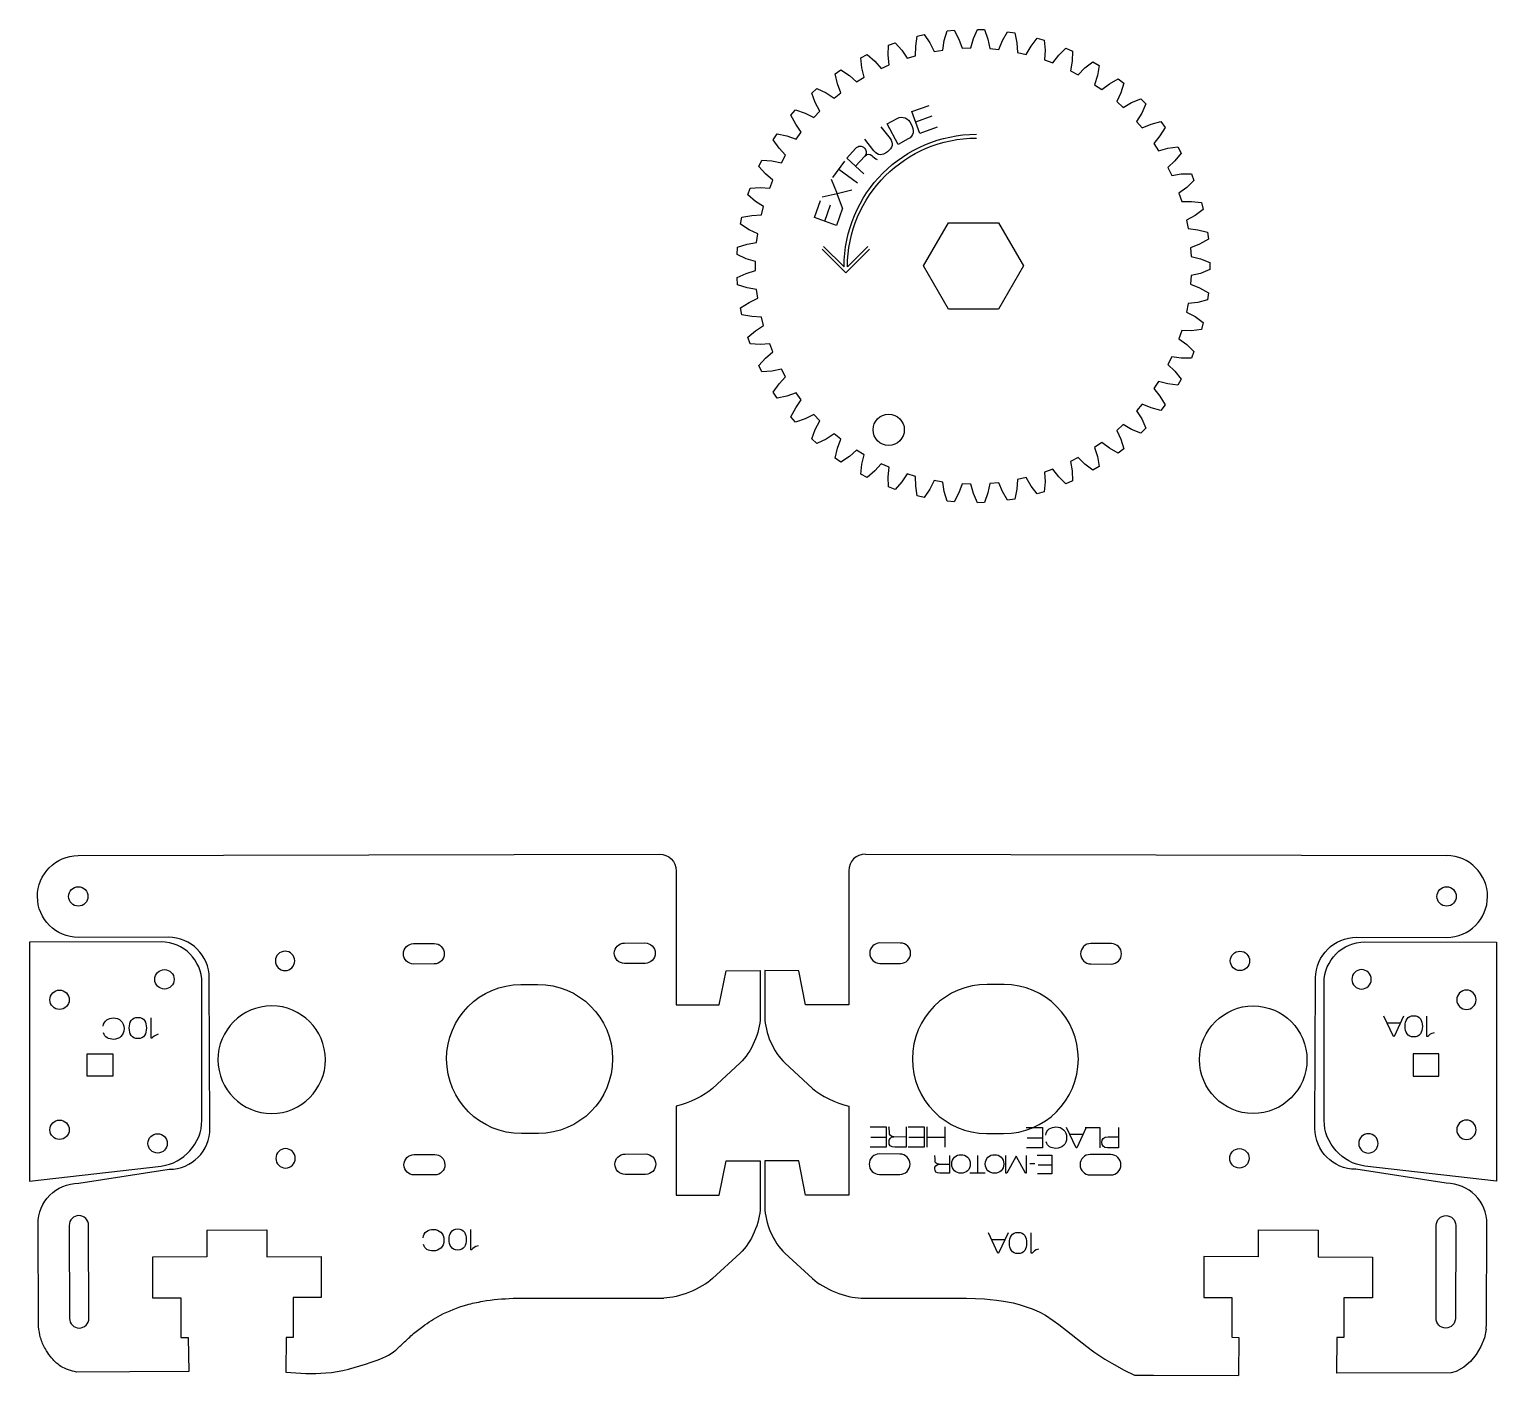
# Model space of a CAD drawing. Header units: millimetres. Extents: x -1146 to -38, y -868 to -122.
# Drawn here: x -1095.9 to -880.2, y -514.7 to -316.9 of the extents above; entities that cross this region are included whole.
import ezdxf

# ---------------------------------------------------------------- set-up
doc = ezdxf.new("R2010")
doc.units = ezdxf.units.MM
doc.layers.add('CUTS', color=1, linetype='Continuous', true_color=0xff0000)
doc.layers.add('TEXT', color=5, linetype='Continuous', true_color=0x0000ff)

msp = doc.modelspace()

# ---------------------------------------------------------------- linework, layer by layer
at = {"layer": 'CUTS', "color": 1, "lineweight": 25, "true_color": 0xff0000}
for p, q in [((-1088.68, -438.29), (-1003.23, -438.06)), ((-972.93, -438.06), (-887.49, -438.29)), ((-1069.76, -493.32), (-1060.96, -493.29)), ((-1069.76, -493.32), (-1069.75, -497.27)), ((-1060.96, -493.29), (-1060.95, -497.24)), ((-915.21, -493.3), (-915.21, -497.24)), ((-915.21, -493.3), (-906.41, -493.32)), ((-906.41, -493.32), (-906.41, -497.27)), ((-1069.75, -497.27), (-1077.75, -497.29)), ((-1077.75, -497.29), (-1077.74, -503.29)), ((-1060.95, -497.24), (-1052.95, -497.21)), ((-1052.95, -497.21), (-1052.94, -503.21)), ((-923.21, -497.21), (-923.22, -503.21)), ((-915.21, -497.24), (-923.21, -497.21)), ((-906.41, -497.27), (-898.41, -497.3)), ((-898.41, -497.3), (-898.43, -503.29)), ((-1077.74, -503.29), (-1073.57, -503.28)), ((-1073.57, -503.28), (-1073.57, -509.12)), ((-1052.94, -503.21), (-1057.08, -503.23)), ((-1057.08, -503.23), (-1057.08, -509.08)), ((-1023.12, -503.32), (-1002.59, -503.3)), ((-973.58, -503.3), (-958.07, -503.31)), ((-958.07, -503.31), (-955.43, -503.43)), ((-955.43, -503.43), (-954.61, -503.5)), ((-954.61, -503.5), (-953.68, -503.59)), ((-953.68, -503.59), (-952.63, -503.74)), ((-952.63, -503.74), (-951.21, -504.02)), ((-951.21, -504.02), (-950.34, -504.23)), ((-950.34, -504.23), (-948.42, -504.87)), ((-923.22, -503.21), (-919.08, -503.23)), ((-919.08, -503.23), (-919.08, -509.07)), ((-898.43, -503.29), (-902.6, -503.28)), ((-902.6, -503.28), (-902.6, -509.12)), ((-948.42, -504.87), (-947.41, -505.33)), ((-947.41, -505.33), (-946.48, -505.83)), ((-946.48, -505.83), (-945.33, -506.58)), ((-945.33, -506.58), (-944.5, -507.18)), ((-1094.52, -507.48), (-1094.53, -507.05)), ((-944.5, -507.18), (-943.41, -508.05)), ((-943.41, -508.05), (-940.42, -510.44)), ((-881.69, -507.89), (-881.97, -509.17)), ((-881.69, -507.89), (-881.63, -507.05)), ((-1073.57, -509.12), (-1072.52, -509.12)), ((-1072.52, -509.12), (-1072.39, -514.08)), ((-1058.12, -509.1), (-1058.14, -514.2)), ((-1057.08, -509.08), (-1058.12, -509.1)), ((-940.42, -510.44), (-939.36, -511.21)), ((-919.08, -509.07), (-918.05, -509.08)), ((-918.05, -509.08), (-918.1, -514.7)), ((-903.65, -509.12), (-903.69, -514.34)), ((-902.6, -509.12), (-903.65, -509.12)), ((-882.47, -510.43), (-883.15, -511.6)), ((-881.97, -509.17), (-882.47, -510.43)), ((-939.36, -511.21), (-937.77, -512.27)), ((-937.77, -512.27), (-936.4, -513.08)), ((-936.4, -513.08), (-934.89, -513.9)), ((-884, -512.64), (-884.99, -513.48)), ((-883.15, -511.6), (-884, -512.64)), ((-1081.09, -514.15), (-1088.93, -514.19)), ((-1072.39, -514.08), (-1081.09, -514.15)), ((-934.89, -513.9), (-933.4, -514.63)), ((-933.4, -514.63), (-930.58, -514.64)), ((-930.58, -514.64), (-918.1, -514.7)), ((-886.87, -514.31), (-903.67, -514.35)), ((-886.09, -514.08), (-886.87, -514.31)), ((-884.99, -513.48), (-886.09, -514.08))]:
    msp.add_line(p, q, dxfattribs=at)
for points in [[(-922.3, -351.14), (-922.3, -352.19), (-923.68, -352.74), (-925.06, -353.08), (-925.14, -354.35), (-923.82, -354.87), (-922.52, -355.59), (-922.66, -356.63), (-924.09, -357), (-925.5, -357.16), (-925.75, -358.42), (-924.5, -359.1), (-923.31, -359.97), (-923.57, -360.99), (-925.04, -361.17), (-926.46, -361.15), (-926.87, -362.37), (-925.72, -363.2), (-924.65, -364.22), (-925.04, -365.2), (-926.52, -365.19), (-927.93, -364.99), (-928.48, -366.14), (-927.45, -367.12), (-926.52, -368.27), (-927.04, -369.19), (-928.5, -368.99), (-929.87, -368.61), (-930.57, -369.68), (-929.67, -370.78), (-928.89, -372.04), (-929.52, -372.88), (-930.95, -372.5), (-932.26, -371.95), (-933.09, -372.92), (-932.34, -374.13), (-931.73, -375.48), (-932.47, -376.23), (-933.83, -375.67), (-935.06, -374.96), (-936.01, -375.81), (-935.42, -377.11), (-934.98, -378.52), (-935.81, -379.18), (-937.09, -378.44), (-938.22, -377.58), (-939.27, -378.31), (-938.85, -379.67), (-938.6, -381.13), (-939.5, -381.67), (-940.68, -380.78), (-941.69, -379.78), (-942.82, -380.37), (-942.58, -381.77), (-942.52, -383.25), (-943.48, -383.67), (-944.54, -382.64), (-945.41, -381.51), (-946.61, -381.96), (-946.55, -383.38), (-946.68, -384.85), (-947.69, -385.15), (-948.6, -383.99), (-949.32, -382.76), (-950.57, -383.05), (-950.69, -384.46), (-951.01, -385.91), (-952.05, -386.08), (-952.8, -384.8), (-953.36, -383.5), (-954.64, -383.62), (-954.94, -385.01), (-955.44, -386.4), (-956.49, -386.44), (-957.08, -385.08), (-957.47, -383.71), (-958.74, -383.67), (-959.22, -385.01), (-959.89, -386.33), (-960.94, -386.23), (-961.35, -384.8), (-961.56, -383.4), (-962.82, -383.19), (-963.46, -384.46), (-964.3, -385.68), (-965.33, -385.45), (-965.55, -383.99), (-965.58, -382.57), (-966.81, -382.2), (-967.61, -383.38), (-968.59, -384.48), (-969.58, -384.12), (-969.62, -382.64), (-969.46, -381.22), (-970.63, -380.71), (-971.58, -381.77), (-972.69, -382.74), (-973.63, -382.25), (-973.47, -380.78), (-973.14, -379.4), (-974.24, -378.73), (-975.31, -379.67), (-976.54, -380.49), (-977.41, -379.88), (-977.06, -378.44), (-976.56, -377.12), (-977.56, -376.32), (-978.74, -377.11), (-980.07, -377.76), (-980.85, -377.05), (-980.32, -375.67), (-979.65, -374.41), (-980.54, -373.5), (-981.81, -374.13), (-983.21, -374.61), (-983.9, -373.8), (-983.2, -372.5), (-982.38, -371.34), (-983.14, -370.32), (-984.48, -370.78), (-985.93, -371.08), (-986.51, -370.19), (-985.65, -368.99), (-984.68, -367.95), (-985.31, -366.83), (-986.7, -367.12), (-988.18, -367.23), (-988.64, -366.28), (-987.63, -365.19), (-986.54, -364.28), (-987.02, -363.1), (-988.44, -363.2), (-989.91, -363.12), (-990.25, -362.12), (-989.11, -361.17), (-987.91, -360.41), (-988.24, -359.17), (-989.65, -359.1), (-991.11, -358.83), (-991.31, -357.79), (-990.06, -357), (-988.78, -356.4), (-988.94, -355.13), (-990.34, -354.87), (-991.75, -354.42), (-991.81, -353.36), (-990.47, -352.74), (-989.12, -352.3), (-989.12, -351.02), (-990.47, -350.59), (-991.81, -349.96), (-991.75, -348.91), (-990.34, -348.45), (-988.94, -348.2), (-988.78, -346.93), (-990.06, -346.33), (-991.31, -345.53), (-991.11, -344.5), (-989.65, -344.23), (-988.24, -344.15), (-987.91, -342.92), (-989.11, -342.16), (-990.25, -341.21), (-989.91, -340.21), (-988.44, -340.12), (-987.02, -340.23), (-986.54, -339.05), (-987.63, -338.14), (-988.64, -337.05), (-988.18, -336.1), (-986.7, -336.21), (-985.31, -336.5), (-984.68, -335.38), (-985.65, -334.34), (-986.51, -333.14), (-985.93, -332.25), (-984.48, -332.55), (-983.14, -333.01), (-982.38, -331.99), (-983.2, -330.83), (-983.9, -329.52), (-983.21, -328.72), (-981.81, -329.2), (-980.54, -329.83), (-979.65, -328.91), (-980.32, -327.66), (-980.85, -326.28), (-980.07, -325.57), (-978.74, -326.22), (-977.56, -327.01), (-976.56, -326.21), (-977.06, -324.89), (-977.41, -323.44), (-976.54, -322.84), (-975.31, -323.66), (-974.24, -324.59), (-973.14, -323.93), (-973.47, -322.55), (-973.63, -321.08), (-972.69, -320.59), (-971.58, -321.56), (-970.63, -322.62), (-969.46, -322.1), (-969.62, -320.69), (-969.58, -319.21), (-968.59, -318.85), (-967.61, -319.95), (-966.81, -321.13), (-965.58, -320.76), (-965.55, -319.34), (-965.33, -317.88), (-964.3, -317.64), (-963.46, -318.87), (-962.82, -320.13), (-961.56, -319.93), (-961.35, -318.52), (-960.94, -317.1), (-959.89, -317), (-959.22, -318.32), (-958.74, -319.66), (-957.47, -319.62), (-957.08, -318.25), (-956.49, -316.89), (-955.44, -316.92), (-954.94, -318.32), (-954.64, -319.71), (-953.36, -319.83), (-952.8, -318.52), (-952.05, -317.25), (-951.01, -317.42), (-950.69, -318.87), (-950.57, -320.28), (-949.32, -320.57), (-948.6, -319.34), (-947.69, -318.18), (-946.68, -318.48), (-946.55, -319.95), (-946.61, -321.37), (-945.41, -321.81), (-944.54, -320.69), (-943.48, -319.65), (-942.52, -320.08), (-942.58, -321.56), (-942.82, -322.96), (-941.69, -323.55), (-940.68, -322.55), (-939.5, -321.65), (-938.6, -322.2), (-938.85, -323.66), (-939.27, -325.02), (-938.22, -325.75), (-937.09, -324.89), (-935.81, -324.15), (-934.98, -324.81), (-935.42, -326.22), (-936.01, -327.51), (-935.06, -328.37), (-933.83, -327.66), (-932.47, -327.09), (-931.73, -327.85), (-932.34, -329.2), (-933.09, -330.41), (-932.26, -331.38), (-930.95, -330.83), (-929.52, -330.44), (-928.89, -331.29), (-929.67, -332.55), (-930.57, -333.65), (-929.87, -334.72), (-928.5, -334.34), (-927.04, -334.14), (-926.52, -335.06), (-927.45, -336.21), (-928.48, -337.18), (-927.93, -338.34), (-926.52, -338.14), (-925.04, -338.13), (-924.65, -339.1), (-925.72, -340.12), (-926.87, -340.96), (-926.46, -342.17), (-925.04, -342.16), (-923.57, -342.33), (-923.31, -343.35), (-924.5, -344.23), (-925.75, -344.91), (-925.5, -346.17), (-924.09, -346.33), (-922.66, -346.69), (-922.52, -347.74), (-923.82, -348.45), (-925.14, -348.97), (-925.06, -350.25), (-923.68, -350.59), (-922.3, -351.14)], [(-960.72, -358.01), (-964.39, -351.66), (-960.72, -345.31), (-953.39, -345.31), (-949.73, -351.66), (-953.39, -358.01), (-960.72, -358.01), (-960.72, -358.01)], [(-1000.76, -440.52), (-1000.76, -460.23), (-994.43, -460.23), (-993.44, -455.21), (-988.44, -455.19), (-988.42, -462.04)], [(-975.41, -440.52), (-975.41, -460.23), (-981.74, -460.23), (-982.72, -455.21), (-987.72, -455.19), (-987.74, -462.04)], [(-1075.41, -450.29), (-1088.64, -450.31)], [(-900.75, -450.29), (-887.52, -450.31)], [(-1076.48, -450.98), (-1095.85, -451.03), (-1095.85, -486.14), (-1076.45, -483.9)], [(-1039.36, -451.22), (-1036.35, -451.21), (-1036.35, -451.21)], [(-1008.36, -451.14), (-1005.36, -451.13), (-1005.36, -451.13)], [(-967.8, -451.14), (-970.81, -451.13), (-970.81, -451.13)], [(-936.8, -451.22), (-939.81, -451.21), (-939.81, -451.21)], [(-899.53, -450.98), (-880.16, -451.03), (-880.16, -486.14), (-899.56, -483.9)], [(-1036.35, -454.21), (-1039.36, -454.22)], [(-1005.35, -454.13), (-1008.36, -454.14)], [(-970.82, -454.13), (-967.81, -454.14)], [(-939.82, -454.21), (-936.81, -454.22)], [(-1070.49, -477.21), (-1070.49, -456.99), (-1070.49, -456.99)], [(-1070.49, -477.21), (-1070.49, -456.99), (-1070.49, -456.99)], [(-1069.3, -478.37), (-1069.4, -456.27)], [(-1023.59, -457.23), (-1021.09, -457.22), (-1021.09, -457.22)], [(-952.57, -457.23), (-955.07, -457.22), (-955.07, -457.22)], [(-906.87, -478.37), (-906.77, -456.27)], [(-905.52, -477.21), (-905.52, -456.99), (-905.52, -456.99)], [(-1087.36, -468.11), (-1087.36, -467.4), (-1083.56, -467.4), (-1083.56, -470.7), (-1087.36, -470.7), (-1087.36, -468.11), (-1087.36, -468.11)], [(-888.65, -468.11), (-888.65, -467.4), (-892.45, -467.4), (-892.45, -470.7), (-888.65, -470.7), (-888.65, -468.11), (-888.65, -468.11)], [(-991.36, -468.74), (-995.44, -472.5)], [(-984.81, -468.74), (-980.72, -472.5)], [(-1000.76, -475.1), (-1000.76, -475.09), (-1000.76, -488.17), (-994.43, -488.17), (-993.44, -483.15), (-988.44, -483.14), (-988.42, -489.98)], [(-975.41, -475.1), (-975.41, -475.09), (-975.41, -488.17), (-981.74, -488.17), (-982.72, -483.15), (-987.72, -483.14), (-987.74, -489.98)], [(-1021.03, -479.12), (-1023.53, -479.13)], [(-955.13, -479.12), (-952.63, -479.13)], [(-1039.28, -482.22), (-1036.27, -482.21), (-1036.27, -482.21)], [(-1008.28, -482.14), (-1005.27, -482.13), (-1005.27, -482.13)], [(-967.89, -482.14), (-970.9, -482.13), (-970.9, -482.13)], [(-936.89, -482.22), (-939.9, -482.21), (-939.9, -482.21)], [(-1088.59, -486.42), (-1075.28, -484.38)], [(-1036.26, -485.21), (-1039.27, -485.22)], [(-1005.26, -485.13), (-1008.27, -485.14)], [(-970.9, -485.13), (-967.89, -485.14)], [(-939.9, -485.21), (-936.89, -485.22)], [(-887.58, -486.42), (-900.88, -484.38)], [(-1094.53, -507.05), (-1094.57, -492.43)], [(-1089.99, -492.62), (-1089.95, -506.29), (-1089.95, -506.29)], [(-1087.1, -506.28), (-1087.14, -492.61)], [(-889.07, -506.28), (-889.03, -492.61)], [(-886.18, -492.62), (-886.22, -506.29), (-886.22, -506.29)], [(-881.63, -507.05), (-881.59, -492.43)], [(-991.36, -496.69), (-995.44, -500.45)], [(-984.81, -496.69), (-980.72, -500.45)]]:
    msp.add_lwpolyline(points, dxfattribs=at)
for points in [[(-971.83, -375.73), (-971.83, -374.46), (-970.8, -373.42), (-969.53, -373.42)], [(-969.53, -373.42), (-968.26, -373.42), (-967.23, -374.46), (-967.23, -375.73)], [(-969.53, -378.03), (-970.8, -378.03), (-971.83, -377), (-971.83, -375.73)], [(-967.23, -375.73), (-967.23, -377), (-968.26, -378.03), (-969.53, -378.03)], [(-1094.66, -444.32), (-1094.67, -441.01), (-1091.99, -438.3), (-1088.68, -438.29)], [(-1003.23, -438.06), (-1001.87, -438.06), (-1000.76, -439.16), (-1000.76, -440.52)], [(-972.93, -438.06), (-974.3, -438.06), (-975.4, -439.16), (-975.41, -440.52)], [(-881.5, -444.32), (-881.49, -441.01), (-884.17, -438.3), (-887.49, -438.29)], [(-1088.64, -450.31), (-1091.96, -450.32), (-1094.65, -447.64), (-1094.66, -444.32)], [(-1090.08, -444.29), (-1090.08, -443.5), (-1089.44, -442.87), (-1088.65, -442.87)], [(-1088.65, -445.72), (-1089.44, -445.72), (-1090.08, -445.08), (-1090.08, -444.29)], [(-1088.65, -442.87), (-1087.86, -442.87), (-1087.23, -443.5), (-1087.23, -444.29)], [(-1087.23, -444.29), (-1087.23, -445.08), (-1087.86, -445.72), (-1088.65, -445.72)], [(-888.94, -444.29), (-888.94, -443.51), (-888.3, -442.87), (-887.51, -442.87)], [(-887.51, -445.72), (-888.3, -445.72), (-888.94, -445.08), (-888.94, -444.29)], [(-887.52, -450.31), (-884.21, -450.32), (-881.51, -447.64), (-881.5, -444.32)], [(-887.51, -442.87), (-886.73, -442.87), (-886.09, -443.51), (-886.09, -444.29)], [(-886.09, -444.29), (-886.09, -445.08), (-886.73, -445.72), (-887.51, -445.72)], [(-1069.4, -456.27), (-1069.41, -452.96), (-1072.1, -450.28), (-1075.41, -450.29)], [(-906.77, -456.27), (-906.76, -452.96), (-904.06, -450.28), (-900.75, -450.29)], [(-1070.49, -456.99), (-1070.48, -453.67), (-1073.17, -450.98), (-1076.48, -450.98)], [(-1058.27, -452.34), (-1059.06, -452.35), (-1059.7, -452.98), (-1059.69, -453.77)], [(-1056.84, -453.76), (-1056.85, -452.98), (-1057.49, -452.34), (-1058.27, -452.34)], [(-1040.86, -452.73), (-1040.86, -451.9), (-1040.19, -451.22), (-1039.36, -451.22)], [(-1039.36, -454.22), (-1040.18, -454.22), (-1040.86, -453.55), (-1040.86, -452.73)], [(-1036.35, -451.21), (-1035.53, -451.21), (-1034.85, -451.88), (-1034.85, -452.71)], [(-1034.85, -452.71), (-1034.85, -453.54), (-1035.52, -454.21), (-1036.35, -454.21)], [(-1009.86, -452.64), (-1009.86, -451.81), (-1009.19, -451.14), (-1008.36, -451.14)], [(-1008.36, -454.14), (-1009.19, -454.14), (-1009.86, -453.47), (-1009.86, -452.64)], [(-1005.36, -451.13), (-1004.53, -451.12), (-1003.85, -451.8), (-1003.85, -452.63)], [(-1003.85, -452.63), (-1003.85, -453.45), (-1004.52, -454.13), (-1005.35, -454.13)], [(-972.31, -452.62), (-972.32, -453.45), (-971.65, -454.13), (-970.82, -454.13)], [(-970.81, -451.13), (-971.64, -451.12), (-972.31, -451.8), (-972.31, -452.62)], [(-967.81, -454.14), (-966.98, -454.14), (-966.31, -453.47), (-966.3, -452.64)], [(-966.3, -452.64), (-966.3, -451.81), (-966.97, -451.14), (-967.8, -451.14)], [(-941.31, -452.71), (-941.32, -453.54), (-940.65, -454.21), (-939.82, -454.21)], [(-939.81, -451.21), (-940.64, -451.21), (-941.31, -451.88), (-941.31, -452.71)], [(-936.81, -454.22), (-935.98, -454.22), (-935.31, -453.55), (-935.31, -452.73)], [(-935.31, -452.73), (-935.3, -451.9), (-935.97, -451.22), (-936.8, -451.22)], [(-919.32, -453.76), (-919.32, -452.98), (-918.68, -452.34), (-917.89, -452.34)], [(-917.89, -452.34), (-917.11, -452.34), (-916.47, -452.98), (-916.47, -453.77)], [(-905.52, -456.99), (-905.53, -453.67), (-902.84, -450.98), (-899.53, -450.98)], [(-1077.42, -456.48), (-1077.42, -455.69), (-1076.78, -455.05), (-1075.99, -455.05)], [(-1075.99, -455.05), (-1075.21, -455.05), (-1074.57, -455.69), (-1074.57, -456.48)], [(-1059.69, -453.77), (-1059.69, -454.56), (-1059.05, -455.19), (-1058.26, -455.19)], [(-1058.26, -455.19), (-1057.48, -455.19), (-1056.84, -454.55), (-1056.84, -453.76)], [(-917.9, -455.19), (-918.69, -455.19), (-919.32, -454.55), (-919.32, -453.76)], [(-916.47, -453.77), (-916.47, -454.56), (-917.11, -455.19), (-917.9, -455.19)], [(-900.02, -455.05), (-900.8, -455.05), (-901.44, -455.69), (-901.44, -456.48)], [(-898.59, -456.48), (-898.59, -455.69), (-899.23, -455.05), (-900.02, -455.05)], [(-1075.99, -457.9), (-1076.78, -457.9), (-1077.42, -457.27), (-1077.42, -456.48)], [(-1074.57, -456.48), (-1074.57, -457.27), (-1075.21, -457.9), (-1075.99, -457.9)], [(-1034.51, -468.21), (-1034.53, -462.16), (-1029.64, -457.24), (-1023.59, -457.23)], [(-1021.09, -457.22), (-1015.04, -457.2), (-1010.13, -462.09), (-1010.11, -468.14)], [(-955.07, -457.22), (-961.12, -457.2), (-966.04, -462.09), (-966.05, -468.14)], [(-941.65, -468.21), (-941.64, -462.16), (-946.53, -457.24), (-952.57, -457.23)], [(-901.44, -456.48), (-901.44, -457.27), (-900.8, -457.9), (-900.02, -457.9)], [(-900.02, -457.9), (-899.23, -457.9), (-898.59, -457.27), (-898.59, -456.48)], [(-1092.84, -459.48), (-1092.84, -458.69), (-1092.2, -458.05), (-1091.42, -458.05)], [(-1091.42, -458.05), (-1090.63, -458.05), (-1089.99, -458.69), (-1089.99, -459.48)], [(-884.6, -458.05), (-885.38, -458.05), (-886.02, -458.69), (-886.02, -459.48)], [(-883.17, -459.48), (-883.17, -458.69), (-883.81, -458.05), (-884.6, -458.05)], [(-1091.42, -460.9), (-1092.2, -460.9), (-1092.84, -460.26), (-1092.84, -459.48)], [(-1089.99, -459.48), (-1089.99, -460.26), (-1090.63, -460.9), (-1091.42, -460.9)], [(-1060.25, -460.38), (-1064.61, -460.39), (-1068.14, -463.94), (-1068.13, -468.3)], [(-1052.33, -468.26), (-1052.34, -463.89), (-1055.89, -460.37), (-1060.25, -460.38)], [(-923.84, -468.26), (-923.82, -463.89), (-920.28, -460.37), (-915.91, -460.38)], [(-915.91, -460.38), (-911.55, -460.39), (-908.02, -463.94), (-908.04, -468.3)], [(-886.02, -459.48), (-886.02, -460.26), (-885.38, -460.9), (-884.6, -460.9)], [(-884.6, -460.9), (-883.81, -460.9), (-883.17, -460.26), (-883.17, -459.48)], [(-988.42, -462.04), (-988.42, -464.24), (-989.74, -467.25), (-991.36, -468.74)], [(-987.74, -462.04), (-987.75, -464.24), (-986.43, -467.25), (-984.81, -468.74)], [(-1068.13, -468.3), (-1068.12, -472.66), (-1064.57, -476.19), (-1060.21, -476.18)], [(-1060.21, -476.18), (-1055.84, -476.17), (-1052.32, -472.62), (-1052.33, -468.26)], [(-1023.53, -479.13), (-1029.58, -479.15), (-1034.5, -474.26), (-1034.51, -468.21)], [(-1010.11, -468.14), (-1010.1, -474.19), (-1014.98, -479.11), (-1021.03, -479.12)], [(-966.05, -468.14), (-966.07, -474.19), (-961.18, -479.11), (-955.13, -479.12)], [(-952.63, -479.13), (-946.58, -479.15), (-941.67, -474.26), (-941.65, -468.21)], [(-915.96, -476.18), (-920.32, -476.17), (-923.85, -472.62), (-923.84, -468.26)], [(-908.04, -468.3), (-908.05, -472.66), (-911.6, -476.19), (-915.96, -476.18)], [(-995.44, -472.5), (-996.65, -473.61), (-998.89, -474.64), (-1000.76, -475.1)], [(-980.72, -472.5), (-979.52, -473.61), (-977.28, -474.64), (-975.41, -475.1)], [(-1092.84, -478.58), (-1092.84, -477.79), (-1092.2, -477.15), (-1091.42, -477.15)], [(-1091.42, -480), (-1092.2, -480), (-1092.84, -479.36), (-1092.84, -478.58)], [(-1091.42, -477.15), (-1090.63, -477.15), (-1089.99, -477.79), (-1089.99, -478.58)], [(-1089.99, -478.58), (-1089.99, -479.36), (-1090.63, -480), (-1091.42, -480)], [(-1076.45, -483.9), (-1073.17, -483.52), (-1070.49, -480.51), (-1070.49, -477.21)], [(-1075.28, -484.38), (-1071.97, -484.38), (-1069.29, -481.68), (-1069.3, -478.37)], [(-900.88, -484.38), (-904.2, -484.38), (-906.88, -481.68), (-906.87, -478.37)], [(-899.56, -483.9), (-902.84, -483.52), (-905.52, -480.51), (-905.52, -477.21)], [(-884.6, -477.15), (-885.38, -477.15), (-886.02, -477.79), (-886.02, -478.58)], [(-886.02, -478.58), (-886.02, -479.36), (-885.38, -480), (-884.6, -480)], [(-883.17, -478.58), (-883.17, -477.79), (-883.81, -477.15), (-884.6, -477.15)], [(-884.6, -480), (-883.81, -480), (-883.17, -479.36), (-883.17, -478.58)], [(-1078.42, -480.58), (-1078.42, -479.79), (-1077.78, -479.15), (-1076.99, -479.15)], [(-1076.99, -482), (-1077.78, -482), (-1078.42, -481.37), (-1078.42, -480.58)], [(-1076.99, -479.15), (-1076.21, -479.15), (-1075.57, -479.79), (-1075.57, -480.58)], [(-1075.57, -480.58), (-1075.57, -481.37), (-1076.21, -482), (-1076.99, -482)], [(-899.02, -479.15), (-899.8, -479.15), (-900.44, -479.79), (-900.44, -480.58)], [(-900.44, -480.58), (-900.44, -481.37), (-899.8, -482), (-899.02, -482)], [(-897.59, -480.58), (-897.59, -479.79), (-898.23, -479.15), (-899.02, -479.15)], [(-899.02, -482), (-898.23, -482), (-897.59, -481.37), (-897.59, -480.58)], [(-1058.19, -481.35), (-1058.98, -481.35), (-1059.62, -481.99), (-1059.61, -482.78)], [(-1059.61, -482.78), (-1059.61, -483.56), (-1058.97, -484.2), (-1058.19, -484.2)], [(-1056.76, -482.77), (-1056.77, -481.98), (-1057.41, -481.35), (-1058.19, -481.35)], [(-1058.19, -484.2), (-1057.4, -484.19), (-1056.76, -483.56), (-1056.76, -482.77)], [(-1040.78, -483.73), (-1040.78, -482.9), (-1040.11, -482.22), (-1039.28, -482.22)], [(-1036.27, -482.21), (-1035.44, -482.21), (-1034.77, -482.88), (-1034.77, -483.71)], [(-1009.78, -483.64), (-1009.78, -482.81), (-1009.11, -482.14), (-1008.28, -482.14)], [(-1005.27, -482.13), (-1004.44, -482.13), (-1003.77, -482.8), (-1003.77, -483.62)], [(-970.9, -482.13), (-971.72, -482.12), (-972.4, -482.79), (-972.4, -483.62)], [(-966.39, -483.64), (-966.39, -482.81), (-967.06, -482.14), (-967.89, -482.14)], [(-939.9, -482.21), (-940.72, -482.21), (-941.4, -482.88), (-941.4, -483.71)], [(-935.39, -483.72), (-935.39, -482.9), (-936.06, -482.22), (-936.89, -482.22)], [(-919.4, -482.77), (-919.4, -481.98), (-918.76, -481.35), (-917.97, -481.35)], [(-917.98, -484.2), (-918.77, -484.19), (-919.4, -483.55), (-919.4, -482.77)], [(-916.55, -482.78), (-916.55, -483.56), (-917.19, -484.2), (-917.98, -484.2)], [(-917.97, -481.35), (-917.18, -481.35), (-916.55, -481.99), (-916.55, -482.78)], [(-1039.27, -485.22), (-1040.1, -485.23), (-1040.77, -484.55), (-1040.78, -483.73)], [(-1034.77, -483.71), (-1034.76, -484.54), (-1035.43, -485.21), (-1036.26, -485.21)], [(-1008.27, -485.14), (-1009.1, -485.14), (-1009.77, -484.47), (-1009.78, -483.64)], [(-1003.77, -483.62), (-1003.76, -484.45), (-1004.43, -485.13), (-1005.26, -485.13)], [(-972.4, -483.62), (-972.4, -484.45), (-971.73, -485.13), (-970.9, -485.13)], [(-967.89, -485.14), (-967.06, -485.14), (-966.39, -484.47), (-966.39, -483.64)], [(-941.4, -483.71), (-941.4, -484.54), (-940.73, -485.21), (-939.9, -485.21)], [(-936.89, -485.22), (-936.07, -485.22), (-935.39, -484.55), (-935.39, -483.72)], [(-1094.57, -492.43), (-1094.58, -489.12), (-1091.9, -486.43), (-1088.59, -486.42)], [(-881.59, -492.43), (-881.58, -489.12), (-884.26, -486.43), (-887.58, -486.42)], [(-1088.57, -491.19), (-1089.35, -491.2), (-1089.99, -491.84), (-1089.99, -492.62)], [(-1087.14, -492.61), (-1087.14, -491.83), (-1087.78, -491.19), (-1088.57, -491.19)], [(-988.42, -489.98), (-988.42, -492.18), (-989.74, -495.2), (-991.36, -496.69)], [(-987.74, -489.98), (-987.75, -492.18), (-986.43, -495.2), (-984.81, -496.69)], [(-889.03, -492.61), (-889.03, -491.83), (-888.39, -491.19), (-887.6, -491.19)], [(-887.6, -491.19), (-886.81, -491.2), (-886.18, -491.83), (-886.18, -492.62)], [(-995.44, -500.45), (-997.06, -501.94), (-1000.39, -503.29), (-1002.59, -503.3)], [(-980.72, -500.45), (-979.1, -501.94), (-975.78, -503.29), (-973.58, -503.3)], [(-1089.95, -506.29), (-1089.95, -507.07), (-1089.31, -507.71), (-1088.52, -507.71)], [(-1088.52, -507.71), (-1087.73, -507.7), (-1087.1, -507.07), (-1087.1, -506.28)], [(-887.64, -507.71), (-888.43, -507.7), (-889.07, -507.06), (-889.07, -506.28)], [(-886.22, -506.29), (-886.22, -507.07), (-886.86, -507.71), (-887.64, -507.71)]]:
    msp.add_open_spline(points, degree=3, dxfattribs=at)
for points, knots in [([(-1058.14, -514.2), (-1056.17, -514.34), (-1051.91, -514.65), (-1046.62, -513.15), (-1042.76, -511.71), (-1040.96, -510.01), (-1039.61, -508.69), (-1037.75, -507.21), (-1035.15, -505.56), (-1032.14, -504.38), (-1028.54, -503.59), (-1025.7, -503.34), (-1023.67, -503.32), (-1023.12, -503.32)], [0, 0, 0, 0, 5.875427, 12.707763, 16.361945, 17.995967, 20.0759, 22.036762, 25.11717, 29.265572, 31.675807, 36.152851, 37.779355, 37.779355, 37.779355, 37.779355]), ([(-1088.93, -514.19), (-1089.72, -513.98), (-1091.22, -513.57), (-1092.64, -512.12), (-1093.61, -510.67), (-1094.27, -509.19), (-1094.43, -508.04), (-1094.52, -507.48)], [0, 0, 0, 0, 2.433095, 4.57217, 5.897493, 7.664195, 9.361944, 9.361944, 9.361944, 9.361944])]:
    msp.add_open_spline(points, degree=3, knots=knots, dxfattribs=at)
at = {"layer": 'TEXT', "color": 5, "lineweight": 25, "true_color": 0x0000ff}
for points in [[(-969.75, -330.79), (-968.29, -329.99)], [(-962.4, -331.27), (-964.93, -332.19), (-966.11, -328.98), (-963.6, -328.06)], [(-965.56, -330.47), (-963.16, -329.6)], [(-970.66, -331.21), (-969.33, -332.93)], [(-966.65, -333), (-968.12, -333.8), (-969.75, -330.79), (-969.75, -330.79)], [(-971.7, -334.75), (-973.02, -333.03)], [(-977.75, -338.66), (-976, -336.28)], [(-973.16, -338.11), (-975.69, -335.8), (-974.41, -334.41)], [(-973.03, -335.5), (-973.03, -335.51), (-974.39, -336.99)], [(-974.11, -339.49), (-976.87, -337.46)], [(-977.97, -338.89), (-977.1, -341.05)], [(-974.95, -340.51), (-977.1, -341.05)], [(-976.31, -343.17), (-977.22, -345.71), (-980.44, -344.55), (-979.54, -342.04)], [(-976.31, -343.17), (-977.1, -341.05), (-979.33, -341.56)], [(-978.94, -345.09), (-978.08, -342.68)], [(-972.36, -349.19), (-975.84, -352.66), (-979.32, -349.19)], [(-979.09, -348.8), (-976.09, -351.8)], [(-972.6, -348.81), (-975.59, -351.8)], [(-1077.85, -465.11), (-1077.96, -465.11), (-1077.96, -462.14)], [(-893.83, -461.88), (-895.23, -464.89), (-895.34, -464.89), (-896.72, -461.87)], [(-896.26, -462.87), (-894.28, -462.87)], [(-890.3, -464.87), (-890.41, -464.87), (-890.41, -461.89)], [(-972.26, -478.12), (-969.88, -478.12), (-969.88, -481.14), (-972.23, -481.14)], [(-966.98, -478.12), (-966.98, -481.14), (-968.65, -481.14)], [(-966.68, -478.12), (-964.3, -478.12), (-964.3, -481.14), (-966.66, -481.14)], [(-963.87, -481.14), (-963.87, -478.12)], [(-961.28, -478.12), (-961.28, -481.14)], [(-949.3, -478.22), (-946.92, -478.22), (-946.92, -481.24), (-949.27, -481.24)], [(-940.48, -478.22), (-941.87, -481.24), (-941.98, -481.24), (-943.37, -478.22)], [(-940.63, -478.22), (-938.51, -478.22), (-938.51, -481.24)], [(-935.75, -478.22), (-935.75, -481.24), (-937.37, -481.24)], [(-969.88, -479.73), (-972.14, -479.73)], [(-968.76, -479.59), (-968.76, -479.59), (-966.98, -479.58)], [(-964.3, -479.73), (-966.56, -479.73)], [(-961.28, -479.73), (-963.87, -479.73)], [(-946.92, -479.83), (-949.18, -479.83)], [(-942.91, -479.22), (-940.93, -479.22)], [(-937.25, -479.59), (-935.75, -479.59)], [(-960.59, -482.35), (-960.59, -484.97), (-962.03, -484.97)], [(-956.46, -482.35), (-956.46, -484.97)], [(-949.3, -482.35), (-949.3, -484.97), (-949.42, -484.97), (-950.8, -482.43), (-950.8, -482.43), (-952.17, -484.97), (-952.29, -484.97), (-952.29, -482.35)], [(-947.69, -482.3), (-945.54, -482.3), (-945.54, -485.03), (-947.66, -485.03)], [(-962.13, -483.63), (-962.13, -483.63), (-960.59, -483.62)], [(-955.33, -484.97), (-957.59, -484.97)], [(-948.06, -483.6), (-948.77, -483.6)], [(-945.54, -483.76), (-947.58, -483.76)], [(-1030.84, -496.2), (-1030.95, -496.2), (-1030.95, -493.22)], [(-951.99, -493.7), (-953.39, -496.72), (-953.5, -496.72), (-954.88, -493.7)], [(-948.46, -496.7), (-948.57, -496.7), (-948.57, -493.72)], [(-954.42, -494.7), (-952.45, -494.7)]]:
    msp.add_lwpolyline(points, dxfattribs=at)
for points in [[(-968.29, -329.99), (-967.46, -329.54), (-966.7, -329.92), (-966.21, -330.81)], [(-966.21, -330.81), (-965.73, -331.71), (-965.82, -332.55), (-966.65, -333)], [(-976.09, -351.8), (-976.09, -341.06), (-967.38, -332.31), (-956.63, -332.31)], [(-975.59, -351.8), (-975.59, -341.36), (-967.07, -332.86), (-956.63, -332.86)], [(-974.41, -334.41), (-973.95, -333.91), (-973.53, -333.94), (-973.08, -334.35)], [(-969.33, -332.93), (-968.79, -333.64), (-968.92, -334.29), (-969.71, -334.89)], [(-973.08, -334.35), (-972.84, -334.57), (-972.66, -335.04), (-973.03, -335.5)], [(-973.03, -335.51), (-972.67, -335.13), (-972.33, -335.12), (-971.99, -335.44)], [(-971.99, -335.44), (-971.9, -335.52), (-971.39, -335.98), (-971.24, -336.02)], [(-969.71, -334.89), (-970.5, -335.5), (-971.16, -335.45), (-971.7, -334.75)], [(-1085, -463.35), (-1084.91, -462.54), (-1084.19, -462.14), (-1083.49, -462.14)], [(-1083.49, -462.14), (-1082.63, -462.14), (-1081.92, -462.72), (-1081.92, -463.71)], [(-1081.92, -463.71), (-1081.92, -464.71), (-1082.63, -465.29), (-1083.49, -465.29)], [(-1081.17, -463.62), (-1081.17, -462.79), (-1080.83, -462.07), (-1079.9, -462.07)], [(-1079.9, -465.18), (-1080.83, -465.18), (-1081.17, -464.46), (-1081.17, -463.62)], [(-1079.9, -462.07), (-1078.97, -462.07), (-1078.64, -462.79), (-1078.64, -463.62)], [(-1078.64, -463.62), (-1078.64, -464.46), (-1078.97, -465.18), (-1079.9, -465.18)], [(-893.61, -463.38), (-893.61, -462.54), (-893.28, -461.82), (-892.35, -461.82)], [(-892.35, -464.94), (-893.28, -464.94), (-893.61, -464.22), (-893.61, -463.38)], [(-892.35, -461.82), (-891.41, -461.82), (-891.08, -462.54), (-891.08, -463.38)], [(-891.08, -463.38), (-891.08, -464.22), (-891.41, -464.94), (-892.35, -464.94)], [(-1083.49, -465.29), (-1084.2, -465.29), (-1084.77, -465), (-1084.93, -464.34)], [(-1076.91, -464.55), (-1077.37, -464.67), (-1077.68, -464.91), (-1077.85, -465.11)], [(-889.36, -464.31), (-889.81, -464.42), (-890.12, -464.66), (-890.3, -464.87)], [(-969.43, -478.95), (-969.43, -478.84), (-969.43, -478.24), (-969.49, -478.12)], [(-946.45, -479.36), (-946.36, -478.56), (-945.64, -478.15), (-944.94, -478.15)], [(-944.94, -478.15), (-944.07, -478.15), (-943.37, -478.73), (-943.37, -479.73)], [(-969.48, -480.31), (-969.48, -480.03), (-969.29, -479.62), (-968.76, -479.59)], [(-968.65, -481.14), (-969.25, -481.14), (-969.48, -480.85), (-969.48, -480.31)], [(-968.76, -479.59), (-969.22, -479.58), (-969.43, -479.37), (-969.43, -478.95)], [(-944.94, -481.31), (-945.65, -481.31), (-946.22, -481.02), (-946.38, -480.36)], [(-943.37, -479.73), (-943.37, -480.73), (-944.07, -481.31), (-944.94, -481.31)], [(-938.2, -480.41), (-938.2, -480.01), (-938, -479.59), (-937.25, -479.59)], [(-937.37, -481.24), (-938.01, -481.24), (-938.2, -480.87), (-938.2, -480.41)], [(-962.71, -483.08), (-962.71, -482.98), (-962.72, -482.46), (-962.77, -482.35)], [(-962.13, -483.63), (-962.53, -483.62), (-962.71, -483.44), (-962.71, -483.08)], [(-960.25, -483.6), (-960.25, -482.74), (-959.65, -482.24), (-958.9, -482.24)], [(-958.9, -482.24), (-958.15, -482.24), (-957.54, -482.74), (-957.54, -483.6)], [(-955.33, -483.6), (-955.33, -482.74), (-954.72, -482.24), (-953.97, -482.24)], [(-953.97, -482.24), (-953.22, -482.24), (-952.61, -482.74), (-952.61, -483.6)], [(-962.76, -484.26), (-962.76, -484.01), (-962.59, -483.66), (-962.13, -483.63)], [(-962.03, -484.97), (-962.56, -484.97), (-962.76, -484.72), (-962.76, -484.26)], [(-958.9, -484.97), (-959.65, -484.97), (-960.25, -484.47), (-960.25, -483.6)], [(-957.54, -483.6), (-957.54, -484.47), (-958.15, -484.97), (-958.9, -484.97)], [(-953.97, -484.97), (-954.72, -484.97), (-955.33, -484.47), (-955.33, -483.6)], [(-952.61, -483.6), (-952.61, -484.47), (-953.22, -484.97), (-953.97, -484.97)], [(-1037.98, -494.43), (-1037.9, -493.62), (-1037.17, -493.22), (-1036.47, -493.22)], [(-1036.47, -493.22), (-1035.61, -493.22), (-1034.91, -493.8), (-1034.91, -494.8)], [(-1034.15, -494.71), (-1034.15, -493.87), (-1033.82, -493.15), (-1032.89, -493.15)], [(-1032.89, -493.15), (-1031.95, -493.15), (-1031.62, -493.87), (-1031.62, -494.71)], [(-951.78, -495.21), (-951.78, -494.37), (-951.44, -493.65), (-950.51, -493.65)], [(-950.51, -493.65), (-949.58, -493.65), (-949.25, -494.37), (-949.25, -495.21)], [(-1036.47, -496.37), (-1037.19, -496.37), (-1037.75, -496.08), (-1037.91, -495.43)], [(-1034.91, -494.8), (-1034.91, -495.79), (-1035.61, -496.37), (-1036.47, -496.37)], [(-1032.89, -496.26), (-1033.82, -496.26), (-1034.15, -495.54), (-1034.15, -494.71)], [(-1031.62, -494.71), (-1031.62, -495.54), (-1031.95, -496.26), (-1032.89, -496.26)], [(-1029.9, -495.63), (-1030.35, -495.75), (-1030.66, -495.99), (-1030.84, -496.2)], [(-950.51, -496.77), (-951.44, -496.77), (-951.78, -496.05), (-951.78, -495.21)], [(-949.25, -495.21), (-949.25, -496.05), (-949.58, -496.77), (-950.51, -496.77)], [(-947.52, -496.13), (-947.98, -496.25), (-948.28, -496.49), (-948.46, -496.7)]]:
    msp.add_open_spline(points, degree=3, dxfattribs=at)

doc.saveas('drawing.dxf')
